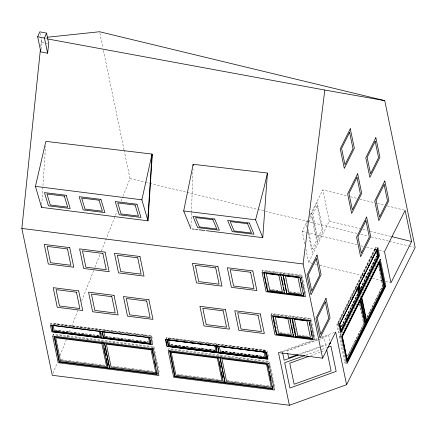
<?xml version="1.0" encoding="UTF-8"?>
<svg xmlns="http://www.w3.org/2000/svg" width="437" height="437" viewBox="0 0 437 437"><rect width="100%" height="100%" fill="white"/><g stroke="black" fill="none" stroke-linecap="round" stroke-linejoin="round"><path stroke-width="0.33" stroke-dasharray="2.19 1.64" d="M190.947 226.754L191.433 213.18M191.455 212.497L193.001 169.048M41.739 204.653L45.546 146.127M40.696 46.65L41.537 38.511M41.116 49.359L41.941 42.362L40.849 37.085M99.281 331.159L99.538 330.186L53.024 324.303L52.964 324.019L53.117 323.538L150.279 335.818L150.547 337.096M50.583 324.352L50.992 323.063L151.694 335.791L153.103 342.608M52.861 335.348L53.27 334.059L153.966 346.787L159.368 372.848M102.526 329.782L102.373 330.268L150.126 336.299L150.279 335.818M104.776 341.871L104.929 341.39M152.529 347.907L152.682 347.426L55.521 335.146L55.368 335.627M166.093 338.915L166.502 337.626L267.198 350.354L268.482 356.554M168.371 349.911L168.78 348.622L269.476 361.35L275.015 388.078M218.036 344.345L217.883 344.831L265.636 350.867L265.789 350.381L168.627 338.101L168.474 338.588L216.359 344.635L216.512 344.154L216.779 345.432M262.255 271.481L262.664 270.192L301.956 275.157L306.015 294.751M264.248 271.481L264.407 271L300.465 275.556L300.312 276.042M281.346 273.141L281.188 273.622L277.932 273.212M283.526 273.415L283.373 273.901L287.284 274.392M271.235 314.853L271.645 313.564L310.936 318.529L314.957 337.932M273.234 314.848L273.387 314.361L309.445 318.923L309.292 319.403L307.992 319.239M263.997 351.943L264.309 350.971L236.559 347.47M301.546 276.446L301.956 275.157M290.173 316.989L290.326 316.503M292.506 316.781L292.353 317.262L294.309 317.513M310.527 319.818L310.936 318.529M101.007 329.591L100.854 330.072L52.964 324.019M151.278 337.08L151.694 335.791M153.556 348.076L153.966 346.787M218.915 355.762L218.762 356.242L217.413 356.073M170.878 350.19L171.031 349.709L268.192 361.989M53.014 373.384L57.274 362.601M60.033 355.62L66.304 339.757M67.303 337.217L68.309 334.682M69.308 332.142L70.565 328.968M71.57 326.434L77.835 310.57M81.599 301.049L93.633 270.596M94.884 267.422L100.149 254.099M101.406 250.925L117.198 210.951M120.962 201.435L122.715 196.994M122.966 196.36L129.986 178.591L124.179 150.557M304.78 243.813L302.169 231.206L307.632 220.27M310.363 214.802L322.817 189.887L347.186 195.94M307.539 221.696L306.332 224.105L307.02 227.409M309.647 217.473L317.18 202.402L323.063 230.818L312.215 252.515L308.112 232.697M309.101 221.909L311.701 216.703L316.607 240.394L312.269 249.068L308.183 229.327M311.92 263.216L308.626 262.397L329.274 221.073L322.817 189.887M339.642 332.704L338.506 332.42L336.9 324.653L375.58 247.244L376.716 247.528M339.254 330.58L337.746 323.293L375.072 248.604L375.64 248.746L357.297 285.454L356.729 285.312L357.138 287.3M338.653 325.09L338.314 323.435L356.707 286.623L356.144 286.481L356.554 288.469M338.38 323.757L356.248 287.999L357.406 288.245M375.175 250.133L358.018 284.471L359.143 284.766M341.368 326.357L357.652 293.768M360.64 287.786L376.279 256.492M338.506 332.42L339.117 331.202M341.248 326.936L357.695 294.019M360.438 288.535L376.579 256.229M341.57 326.761L357.624 294.642L357.073 291.987M360.596 288.699L376.547 256.776L376 254.115M342.537 325.292L344.045 322.277M345.552 319.256L347.967 314.427M348.267 313.826L350.075 310.204M351.583 307.189L353.997 302.36M354.298 301.754L356.712 296.931M357.013 296.324L357.919 294.516M360.907 288.529L366.02 278.298M366.321 277.697L374.744 260.845M375.044 260.244L376.847 256.634M346.525 363.349L344.826 362.928L339.259 336.058L340.478 333.622M346.017 360.64L345.449 360.498L340.232 335.288L341.133 333.48M341.029 336.55L340.794 335.43L357.384 302.24M357.684 301.634L359.192 298.618L358.624 298.476M359.777 297.45L377.825 261.337M347.601 355.882L363.655 323.762L359.443 303.415M366.927 317.218L382.577 285.896L378.639 266.86M347.562 356.275L348.469 354.462M348.77 353.861L354.5 342.395M354.8 341.789L360.53 330.323M360.831 329.722L363.846 323.686L362.885 319.043M367.14 317.098L369.844 311.685M370.144 311.084L375.858 299.645M376.159 299.045L378.568 294.232M378.868 293.631L382.774 285.809L381.954 281.827M344.826 362.928L345.738 361.099M280.374 351.9L312.783 340.259M315.328 339.347L317.235 338.659M321.681 337.064L334.392 332.497M282.46 351.982L317.781 339.292M320.993 338.14L328.7 335.37L329.88 341.079M317.83 340.013L287.24 350.998L287.628 352.877M318.469 339.784L324.205 337.725L325.631 344.596L319.895 346.656M298.225 354.44L319.256 346.885M300.224 354.462L320.774 347.076M321.419 346.847L328.482 344.312M305.884 355.134L321.299 349.6M321.938 349.371L326.434 347.754M310.794 355.625L320.354 352.195M320.993 351.965L324.817 350.589M266.204 271.727L272.721 272.551M273.371 272.633L277.282 273.13M287.934 274.474L295.751 275.463M296.401 275.545L299.012 275.873M270.071 289.327L271.393 289.496M272.06 289.578L279.997 290.583M289.857 291.829L300.443 293.167M276.681 290.458L277.987 290.621M288.639 291.965L290.594 292.211M293.85 292.626L295.155 292.79M273.884 314.93L275.84 315.175M276.49 315.257L280.396 315.754M281.051 315.836L284.307 316.246M284.957 316.328L288.868 316.825M294.959 317.595L298.87 318.087M299.52 318.169L307.337 319.157M279.68 332.606L288.944 333.775M298.804 335.021L301.448 335.359M302.109 335.441L309.391 336.359M281.067 333.065L282.368 333.229M104.132 330.765L119.022 332.644M119.7 332.732L148.798 336.408M168.529 338.872L185.386 340.997M186.058 341.084L214.37 344.662M220.319 345.416L235.882 347.382M55.117 330.022L99.631 335.649M105.197 336.353L148.913 341.876M170.627 344.585L214.469 350.124M221.379 350.998L263.751 356.357M171.293 344.875L214.545 350.343M221.302 351.195L263.882 356.576M54.904 330.219L99.712 335.862M105.798 336.632L147.974 341.985M171.085 344.869L186.594 346.831M187.265 346.912L214.906 350.408M222.204 351.332L264.161 356.63M57.662 330.847L59.011 331.017M62.382 331.443L63.731 331.612M66.429 331.956L67.779 332.125M75.197 333.065L76.546 333.234M83.964 334.168L85.313 334.343M96.779 335.791L98.128 335.96M118.498 338.533L119.842 338.702M127.238 339.642L128.582 339.811M140.015 341.253L141.364 341.423M174.521 345.58L175.865 345.749M183.289 346.688L184.638 346.858M192.056 347.797L193.405 347.967M200.823 348.906L202.173 349.076M204.871 349.414L206.22 349.589M209.591 350.015L210.94 350.184M213.638 350.523L214.988 350.692M222.57 351.654L223.913 351.823M244.092 354.374L245.436 354.544M252.837 355.478L254.181 355.647M256.869 355.991L258.218 356.16M87.067 339.636L88.416 339.806M100.559 341.341L102.58 341.597M112.85 342.892L114.194 343.061M121.59 343.995L122.939 344.17M220.286 356.439L222.302 356.69M229.704 357.624L231.047 357.799M238.444 358.733L239.793 358.903M247.189 359.837L248.533 360.006M177.187 374.334L188.647 375.782M189.325 375.864L218.986 379.616M226.95 380.622L236.422 381.818M237.1 381.905L262.14 385.068M262.817 385.155L270.263 386.095M61.005 359.684L105.497 365.305M112.795 366.228L154.075 371.445M45.634 38.576L46.977 38.822M41.941 42.362L47.496 43.443M129.986 178.591L144.576 182.114M145.237 182.278L149.219 183.24M149.88 183.398L186.359 192.209M187.02 192.367L257.317 209.35M257.977 209.509L357.455 233.544M360.771 234.341L368.063 236.106M371.379 236.909L388.624 241.071M389.285 241.229L408.519 245.878M409.179 246.036L413.823 247.162M350.479 196.759L357.067 198.393M359.7 199.048L374.192 202.648M377.486 203.467L384.729 205.264M387.368 205.92L404.493 210.175M329.274 221.073L360.235 228.764M362.868 229.42L366.818 230.403M370.112 231.217L391.191 236.455M302.169 231.206L306.118 232.189M306.779 232.353L357.493 244.949M360.787 245.769L363.426 246.424M366.719 247.244L375.94 249.532M379.234 250.352L383.844 251.493M376.547 256.776L377.683 257.054M314.553 263.872L316.53 264.363M319.824 265.177L362.639 275.813M363.294 275.976L366.588 276.796M372.515 278.265L381.741 280.559M385.691 281.543L390.301 282.684M382.577 285.896L383.713 286.175M336.9 324.653L338.599 325.079M339.259 336.058L340.964 336.485M337.746 323.293L338.314 323.435M340.232 335.288L340.794 335.43M375.58 247.244L375.984 249.183M375.072 248.604L375.345 249.926M379.201 268.558L381.266 278.511M381.403 279.172L381.812 281.16M359.727 303.786L362.748 318.376M311.756 213.256L317.639 241.666M305.878 249.123L308.626 262.397M284.613 278.669L285.022 280.636M286.792 289.174L287.196 291.146M293.314 320.682L294.795 327.837M294.931 328.487L295.336 330.438M295.472 331.088L296.281 334.988M283.52 283.646L284.334 287.584M291.807 323.659L292.746 328.209M266.854 282.815L267.258 284.787M267.395 285.443L267.805 287.415M274.463 319.567L274.868 321.517M275.004 322.167L276.484 329.318M276.616 329.968L277.02 331.923M262.664 270.192L262.937 271.497M271.645 313.564L271.912 314.853M168.627 338.101L168.895 339.38M166.502 337.626L166.759 338.866M99.855 33.075L102.892 47.764M103.449 50.435L124.042 149.891M40.029 33.13L40.712 36.429M50.992 323.063L51.249 324.303M53.27 334.059L53.549 335.392M317.125 205.854L312.788 214.529L317.694 238.22L322.031 229.545L317.125 205.854"/><path stroke-width="0.66" d="M193.121 165.656L193.17 164.296L267.428 173.041L262.763 237.662L206.33 230.698M152.278 154.813L147.985 220.822L41.559 207.373L41.646 206.013M147.766 220.079L152.065 154.07L45.858 141.364L35.435 186.375L41.559 207.373M46.999 37.265L99.576 31.743L384.74 100.63L415.15 247.479L346.574 384.713L289.376 405.257L52.26 375.29L21.85 228.442L40.412 49.365M47.611 53.221L48.731 43.684L46.546 33.136L39.756 31.814L37.68 36.752L40.821 51.899L47.611 53.221L44.47 38.074L46.546 33.136M289.376 405.257L278.467 352.583L322.61 358.165L303.109 263.986L324.817 90.049L47.649 38.948M190.876 228.791L183.687 210.962L193.17 164.296M147.985 220.822L141.861 199.824L152.065 154.07M267.428 173.041L264.167 187.156L255.569 219.838L262.763 237.662M150.858 344.132L149.53 337.735L51.741 325.374L53.068 331.776L150.858 344.132L150.344 340.45M59.339 362.065L54.303 336.501L59.339 362.065L157.129 374.427L152.087 348.857L153.589 356.117M303.267 292.768L303.66 295.876L267.597 291.321L264.079 273.103M265.041 352.298L167.251 339.937L168.573 346.339L266.362 358.695L265.193 351.812L265.456 353.096M286.874 293.254L286.721 293.735L283.067 274.868L286.874 293.254L303.813 295.39M308.986 320.37L312.602 339.063L276.539 334.507L273.059 316.464M174.849 376.628L169.807 351.064L174.849 376.628L272.639 388.99L272.246 385.866M295.816 336.441L295.663 336.922L292.047 318.229L295.816 336.441L312.755 338.577M53.068 331.776L52.03 325.532M103.525 337.648L103.372 338.134L102.203 331.251L103.525 337.648L151.011 343.651M102.903 342.641L107.944 368.211L108.097 367.725L59.498 361.585M104.743 343.515L109.643 368.424L104.448 343.34M168.573 346.339L167.404 339.456M217.708 345.814L218.877 352.697L217.839 346.454M220.111 357.422L225.153 382.987L219.958 357.903M343.274 316.525L343.875 315.323M348.081 306.9L348.682 305.692M351.993 299.077L353.495 296.067M356.8 289.447L357.406 288.245L358.777 294.888L341.04 330.383L339.664 323.746M359.443 284.165L360.044 282.957M363.36 276.326L364.862 273.316M368.178 266.685L368.779 265.483M372.089 258.851L373.597 255.836M322.61 358.165L335.665 332.038L346.574 384.713M339.724 324.445L377.289 249.27L378.797 256.557L341.231 331.732L339.724 324.445L339.156 324.303M340.969 330.989L359.34 294.227L357.963 287.601M360.296 292.309L378.229 256.415L376.858 249.789M347.164 360.902L365.534 324.145L360.312 298.935M366.49 322.227L384.429 286.333L379.343 261.785M384.997 286.475L347.426 361.65L342.209 336.441L379.775 261.266L384.997 286.475L384.429 286.333M411.61 241.524L390.962 282.848L384.5 251.657L405.148 210.339L411.61 241.524L391.847 236.619M297.586 354.669L288.66 357.876L287.754 353.5M298.296 355.15L284.17 360.225L282.592 352.615M329.121 344.077L330.41 343.619L330.143 342.351M304.6 355.598L284.689 362.748L289.922 388.001L336.162 371.395L330.929 346.137L327.717 347.295M308.883 356.313L289.758 363.18L294.123 384.238L331.088 370.958L326.729 349.906M183.687 210.962L255.569 219.838M192.22 228.955L194.236 229.207M195.579 229.37L197.595 229.622M198.939 229.786L204.986 230.534M35.435 186.375L141.861 199.824M21.85 228.442L303.109 263.986M267.75 290.834L284.689 292.976L284.536 293.462L280.729 275.075M308.833 320.856L272.77 316.301L276.539 334.507M276.692 334.021L293.631 336.162M53.221 331.29L101.826 337.435M168.731 345.853L217.331 351.998L217.178 352.479L215.851 346.082M219.035 352.211L266.515 358.214M169.654 351.545L267.444 363.906L272.639 388.99M54.144 336.982L151.934 349.343M109.796 367.938L157.282 373.941M175.002 376.148L223.607 382.288M225.306 382.506L272.792 388.504M324.817 90.049L384.74 100.63M37.68 36.752L44.47 38.074M378.229 256.415L378.797 256.557M359.34 294.227L359.902 294.369L358.395 287.082M360.967 297.624L361.53 297.766L366.752 322.976L366.184 322.834M365.534 324.145L366.097 324.287L360.88 299.077M376.306 250.417L377.683 257.054L360.52 291.403L359.143 284.766M359.05 285.771L360.558 293.063M300.279 278.32L300.82 280.947M301.093 282.258L302.18 287.513M309.391 322.326L310.062 325.576M311.139 330.776L312.215 335.977M303.66 295.876L299.853 277.49L263.79 272.934L267.597 291.321M281.428 277.216L282.925 284.438M283.602 287.721L284.285 291.004M290.135 319.256L290.807 322.506M291.479 325.756L292.959 332.912M293.232 334.212L293.5 335.512M289.709 318.436L293.478 336.648M266.122 356.292L266.384 357.575M267.87 364.742L268.553 368.041M269.236 371.341L269.782 373.985M270.055 375.301L271.148 380.583M263.997 351.943L265.204 357.772L220.521 352.124L219.314 346.295M216.009 345.601L216.938 350.075M219.369 361.825L220.461 367.107M221.554 372.39L222.652 377.666M218.26 357.69L223.449 382.774M214.786 345.722L215.998 351.55L169.818 345.716L168.611 339.888M149.815 337.894L150.082 339.172M154.687 361.399L155.78 366.681M156.872 371.963L157.145 373.28M148.493 337.375L149.7 343.209L105.017 337.561L103.809 331.732M100.63 331.678L101.16 334.234M103.995 347.923L105.503 355.183M106.186 358.482L107.688 365.747M100.346 331.519L101.668 337.916M99.281 331.159L100.488 336.987L54.308 331.153L53.101 325.319M350.283 128.713L340.243 148.804L344.301 168.398L354.341 148.307L350.283 128.713M349.616 132.356L341.587 148.422L344.973 164.754L352.998 148.695L349.616 132.356M317.027 255.066L306.987 275.157L311.046 294.751L321.086 274.66L317.027 255.066M357.657 173.762L347.617 193.853L351.67 213.453L361.716 193.356L357.657 173.762M375.847 137.677L365.807 157.773L369.866 177.367L379.906 157.271L375.847 137.677M316.355 258.709L308.331 274.775L311.712 291.108L319.742 275.042L316.355 258.709M356.985 177.406L348.961 193.471L352.342 209.809L360.372 193.744L356.985 177.406M375.181 141.32L367.151 157.386L370.532 173.724L378.562 157.659L375.181 141.32M325.986 298.329L315.946 318.42L320.004 338.014L330.044 317.923L325.986 298.329M366.616 217.025L356.576 237.116L360.634 256.716L370.674 236.619L366.616 217.025M384.806 180.94L374.766 201.036L378.824 220.63L388.864 200.539L384.806 180.94M325.319 301.972L317.289 318.038L320.671 334.371L328.7 318.311L325.319 301.972M365.944 220.669L357.919 236.734L361.301 253.072L369.331 237.007L365.944 220.669M384.139 184.583L376.11 200.649L379.496 216.987L387.521 200.922L384.139 184.583M377.852 247.806L339.167 325.221L340.778 332.983L379.458 255.574L377.852 247.806M380.212 259.212L341.532 336.627L347.093 363.491L385.778 286.082L380.212 259.212M360.05 301.038L342.313 336.534L347.071 359.504L364.808 324.008L360.05 301.038M378.955 263.205L361.792 297.553L366.55 320.529L383.713 286.175L378.955 263.205M249.336 223.017L227.628 220.395L232.287 231.61L253.995 234.232L249.336 223.017M214.682 219.003L192.974 216.381L197.639 227.595L219.347 230.217L214.682 219.003M247.544 223.689L230.19 221.592L234.074 230.944L251.433 233.036L247.544 223.689M212.895 219.674L195.541 217.577L199.425 226.923L216.779 229.021L212.895 219.674M100.903 199.365L79.168 196.688L83.161 209.897L104.896 212.573L100.903 199.365M66.2 195.29L44.465 192.613L48.458 205.822L70.193 208.498L66.2 195.29M136.978 204.237L115.242 201.561L119.23 214.764L140.965 217.44L136.978 204.237M99.057 200.195L81.681 198.054L85.007 209.066L102.384 211.208L99.057 200.195M64.354 196.12L46.977 193.979L50.304 204.991L67.68 207.133L64.354 196.12M135.131 205.068L117.75 202.926L121.076 213.933L138.458 216.075L135.131 205.068M69.723 247.637L44.241 244.42L48.294 264.014L73.782 267.231L69.723 247.637M105.077 252.105L79.594 248.888L83.653 268.482L109.135 271.699L105.077 252.105M139.955 256.514L114.472 253.296L118.531 272.89L144.013 276.108L139.955 256.514M217.932 266.548L192.444 263.325L196.503 282.919L221.985 286.142L217.932 266.548M252.81 270.956L227.327 267.734L231.381 287.327L256.869 290.55L252.81 270.956M301.339 277.091L262.047 272.125L266.106 291.719L305.397 296.685L301.339 277.091M278.872 275.13L266.297 273.54L269.766 290.294L282.34 291.883L278.872 275.13M297.99 277.55L285.416 275.96L288.884 292.714L301.459 294.303L297.99 277.55M67.506 248.943L47.13 246.37L50.512 262.708L70.887 265.281L67.506 248.943M102.859 253.411L82.484 250.838L85.87 267.176L106.24 269.749L102.859 253.411M137.737 257.819L117.362 255.246L120.749 271.585L141.124 274.157L137.737 257.819M215.714 267.854L195.339 265.281L198.72 281.614L219.095 284.192L215.714 267.854M250.592 272.262L230.217 269.689L233.598 286.022L253.973 288.6L250.592 272.262M78.682 290.9L53.199 287.683L57.258 307.277L82.74 310.499L78.682 290.9M114.035 295.368L88.553 292.151L92.611 311.745L118.094 314.962L114.035 295.368M148.913 299.777L123.431 296.559L127.489 316.153L152.972 319.371L148.913 299.777M225.399 309.543L199.917 306.321L203.975 325.915L229.458 329.137L225.399 309.543M260.277 313.952L234.795 310.729L238.853 330.323L264.336 333.546L260.277 313.952M310.325 320.463L271.033 315.498L275.048 334.9L314.34 339.866L310.325 320.463M287.846 318.486L275.272 316.901L278.708 333.491L291.282 335.081L287.846 318.486M306.971 320.905L294.396 319.316L297.832 335.906L310.407 337.495L306.971 320.905M76.464 292.206L56.089 289.633L59.476 305.971L79.845 308.544L76.464 292.206M111.817 296.674L91.442 294.101L94.829 310.439L115.204 313.012L111.817 296.674M146.695 301.082L126.326 298.509L129.707 314.848L150.082 317.42L146.695 301.082M223.181 310.849L202.806 308.271L206.193 324.609L226.563 327.187L223.181 310.849M258.059 315.257L237.684 312.679L241.071 329.017L261.446 331.596L258.059 315.257M266.084 352.178L165.388 339.451L166.814 346.355L267.515 359.083L266.084 352.178M151.076 337.725L50.381 324.997L51.79 331.82L152.486 344.547L151.076 337.725M266.586 352.288L165.885 339.56L167.3 346.383L267.996 359.11L266.586 352.288M153.354 348.721L52.653 335.993L58.192 362.721L158.888 375.449L153.354 348.721M268.859 363.284L168.163 350.556L173.702 377.289L274.398 390.012L268.859 363.284M101.854 343.597L55.679 337.757L60.41 360.612L106.59 366.452L101.854 343.597M151.065 349.813L106.382 344.165L111.118 367.02L155.801 372.668L151.065 349.813M217.364 358.16L171.184 352.32L175.92 375.175L222.094 381.015L217.364 358.16M266.575 364.376L221.892 358.728L226.623 381.588L271.306 387.231L266.575 364.376"/></g></svg>
